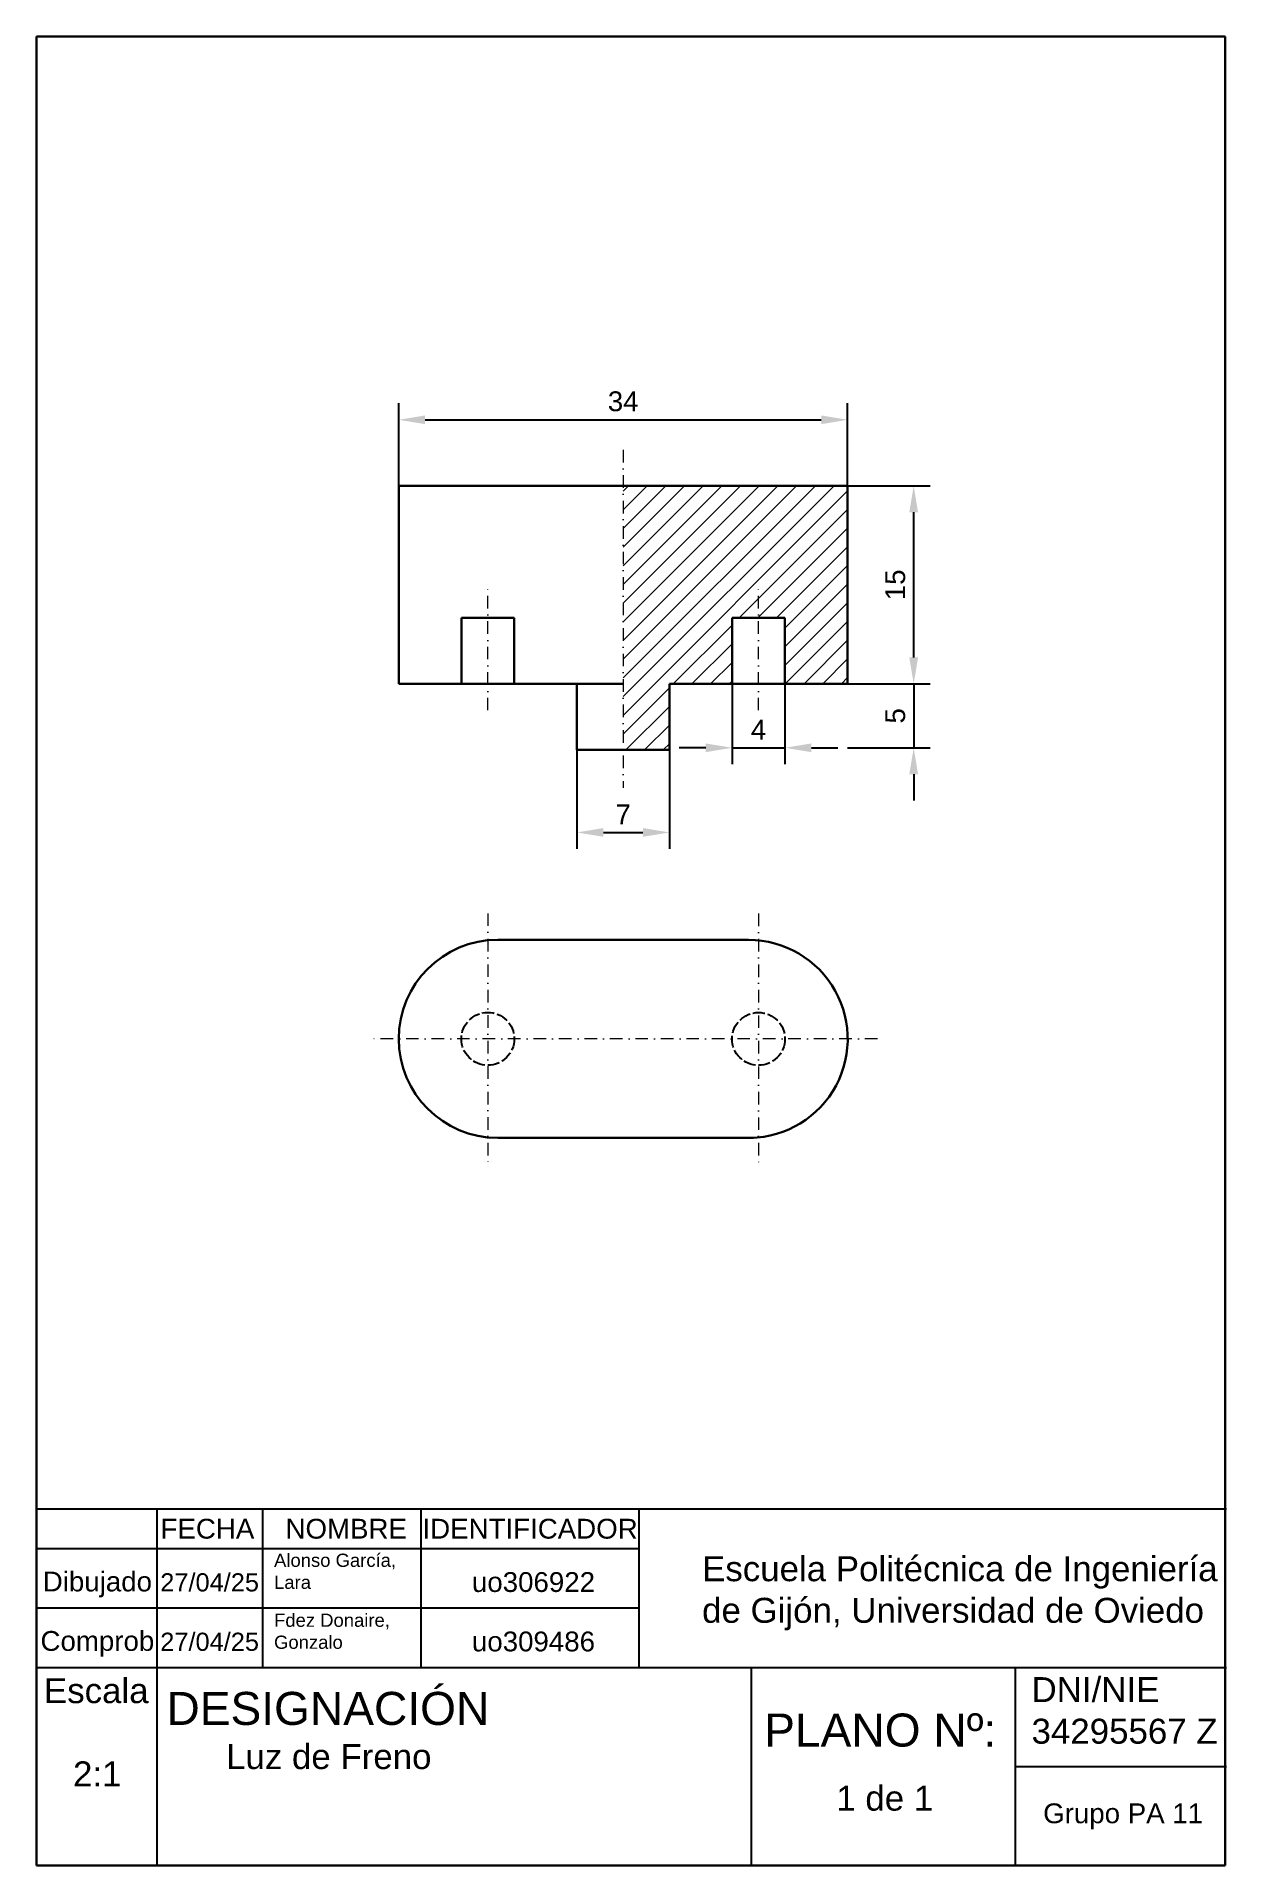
# Paper-space layout 'Presentación1' of a CAD drawing. Header units: millimetres. Extents: x 20 to 200, y 10 to 287.
# The model-space entities are those that its viewports show. They can reach past a viewport. Long polylines and large blocks are cut down to what shows.
import ezdxf
from ezdxf.enums import TextEntityAlignment as Align

# ---------------------------------------------------------------- set-up
doc = ezdxf.new("R2010")
doc.units = ezdxf.units.MM
doc.header["$LTSCALE"] = 0.3
doc.linetypes.add('ACAD_ISO02W100', pattern=[15, 12, -3])
doc.linetypes.add('TRAZO_Y_PUNTO', pattern=[25.4, 12.7, -6.35, 0, -6.35])
doc.layers.get('0').update_dxf_attribs({"lineweight": 30})
for name, color, linetype in [('Aristas', 3, 'Continuous'), ('auxiliar', 9, 'Continuous'), ('cotas', 3, 'Continuous'), ('trazos', 8, 'ACAD_ISO02W100')]:
    doc.layers.add(name, color=color, linetype=linetype)
doc.layers.add('ejes', color=7, linetype='TRAZO_Y_PUNTO', lineweight=15)
doc.layers.add('trazopunto', color=4, linetype='TRAZO_Y_PUNTO', lineweight=15)
doc.styles.get("Standard").update_dxf_attribs({"font": 'arial.ttf'})
doc.dimstyles.new('ISO-25', dxfattribs={"dimtxt": 2.5, "dimasz": 2.5, "dimexe": 1.25, "dimexo": 0, "dimtad": 1, "dimtxsty": 'Standard', "dimcen": 2.5, "dimadec": 0, "dimazin": 0, "dimtfac": 1, "dimtmove": 0, "dimatfit": 3, "dimfxl": 1, "dimarcsym": 0})

# ---------------------------------------------------------------- blocks, each defined once
blk = doc.blocks.new('*D1')
at = {"layer": 'cotas', "color": 0, "lineweight": -2, "transparency": 16777216}
for p, q in [((2432.64, 1235.24), (2432.64, 1241.49)), ((2466.64, 1235.24), (2466.64, 1241.49)), ((2434.64, 1240.24), (2464.64, 1240.24))]:
    blk.add_line(p, q, dxfattribs=at)
at = {"layer": 'cotas', "color": 0, "transparency": 16777216}
for points in [[(2434.64, 1240.57), (2434.64, 1239.91), (2432.64, 1240.24)], [(2464.64, 1240.57), (2464.64, 1239.91), (2466.64, 1240.24)]]:
    blk.add_solid(points, dxfattribs=at)
at = {"layer": 'Defpoints', "color": 0, "transparency": 16777216}
for p in [(2466.64, 1240.24), (2432.64, 1235.24), (2466.64, 1235.24)]:
    blk.add_point(p, dxfattribs=at)
at = {"layer": 'cotas', "color": 0, "transparency": 16777216, "insert": (2449.64, 1241.63), "char_height": 1.5, "attachment_point": 5}
blk.add_mtext('34', dxfattribs=at)
blk = doc.blocks.new('*D2')
at = {"layer": 'cotas', "color": 0, "lineweight": -2, "transparency": 16777216}
for p, q in [((2466.64, 1235.24), (2472.89, 1235.24)), ((2471.64, 1222.24), (2471.64, 1233.24)), ((2466.64, 1220.24), (2472.89, 1220.24))]:
    blk.add_line(p, q, dxfattribs=at)
at = {"layer": 'cotas', "color": 0, "transparency": 16777216}
for points in [[(2471.31, 1233.24), (2471.97, 1233.24), (2471.64, 1235.24)], [(2471.31, 1222.24), (2471.97, 1222.24), (2471.64, 1220.24)]]:
    blk.add_solid(points, dxfattribs=at)
at = {"layer": 'Defpoints', "color": 0, "transparency": 16777216}
for p in [(2466.64, 1235.24), (2471.64, 1235.24), (2466.64, 1220.24)]:
    blk.add_point(p, dxfattribs=at)
at = {"layer": 'cotas', "color": 0, "transparency": 16777216, "insert": (2470.25, 1227.74), "char_height": 1.5, "attachment_point": 5, "rotation": 90}
blk.add_mtext('15', dxfattribs=at)
blk = doc.blocks.new('*D3')
at = {"layer": 'cotas', "color": 0, "lineweight": -2, "transparency": 16777216}
for p, q in [((2446.14, 1215.24), (2446.14, 1207.74)), ((2453.14, 1215.24), (2453.14, 1207.74)), ((2448.14, 1208.99), (2451.14, 1208.99))]:
    blk.add_line(p, q, dxfattribs=at)
at = {"layer": 'cotas', "color": 0, "lineweight": 15, "transparency": 16777216}
for points in [[(2448.14, 1209.32), (2448.14, 1208.66), (2446.14, 1208.99)], [(2451.14, 1209.32), (2451.14, 1208.66), (2453.14, 1208.99)]]:
    blk.add_solid(points, dxfattribs=at)
at = {"layer": 'Defpoints', "color": 0, "lineweight": 15, "transparency": 16777216}
for p in [(2446.14, 1215.24), (2453.14, 1215.24), (2453.14, 1208.99)]:
    blk.add_point(p, dxfattribs=at)
at = {"layer": 'cotas', "color": 0, "transparency": 16777216, "insert": (2449.64, 1210.36), "char_height": 1.5, "attachment_point": 5}
blk.add_mtext('7', dxfattribs=at)
blk = doc.blocks.new('*D4')
at = {"layer": 'cotas', "color": 0, "lineweight": -2, "transparency": 16777216}
for p, q in [((2457.89, 1220.24), (2457.89, 1214.15)), ((2461.89, 1220.24), (2461.89, 1214.15)), ((2455.89, 1215.4), (2453.89, 1215.4)), ((2457.89, 1215.4), (2461.89, 1215.4)), ((2463.89, 1215.4), (2465.89, 1215.4))]:
    blk.add_line(p, q, dxfattribs=at)
at = {"layer": 'cotas', "color": 0, "transparency": 16777216}
for points in [[(2455.89, 1215.73), (2455.89, 1215.07), (2457.89, 1215.4)], [(2463.89, 1215.73), (2463.89, 1215.07), (2461.89, 1215.4)]]:
    blk.add_solid(points, dxfattribs=at)
at = {"layer": 'Defpoints', "color": 0, "transparency": 16777216}
for p in [(2457.89, 1220.24), (2461.89, 1220.24), (2461.89, 1215.4)]:
    blk.add_point(p, dxfattribs=at)
at = {"layer": 'cotas', "color": 0, "transparency": 16777216, "insert": (2459.89, 1216.77), "char_height": 1.5, "attachment_point": 5}
blk.add_mtext('4', dxfattribs=at)
blk = doc.blocks.new('*D5')
at = {"layer": 'cotas', "color": 0, "lineweight": -2, "transparency": 16777216}
for p, q in [((2471.64, 1222.24), (2471.64, 1224.24)), ((2466.64, 1220.24), (2472.89, 1220.24)), ((2471.64, 1220.24), (2471.64, 1215.4)), ((2466.64, 1215.4), (2472.89, 1215.4)), ((2471.64, 1213.4), (2471.64, 1211.4))]:
    blk.add_line(p, q, dxfattribs=at)
at = {"layer": 'cotas', "color": 0, "lineweight": 15, "transparency": 16777216}
for points in [[(2471.31, 1222.24), (2471.97, 1222.24), (2471.64, 1220.24)], [(2471.31, 1213.4), (2471.97, 1213.4), (2471.64, 1215.4)]]:
    blk.add_solid(points, dxfattribs=at)
at = {"layer": 'Defpoints', "color": 0, "lineweight": 15, "transparency": 16777216}
for p in [(2466.64, 1220.24), (2466.64, 1215.4), (2471.64, 1215.4)]:
    blk.add_point(p, dxfattribs=at)
at = {"layer": 'cotas', "color": 0, "transparency": 16777216, "insert": (2470.25, 1217.82), "char_height": 1.5, "attachment_point": 5, "rotation": 90}
blk.add_mtext('5', dxfattribs=at)

msp = doc.modelspace()

# ---------------------------------------------------------------- hatches: boundary and pattern name
at = {"lineweight": 15}
h = msp.add_hatch(dxfattribs=at)
h.set_pattern_fill('_USER', angle=45, pattern_type=0)
h.set_pattern_definition([(45, (0, 0), (-0.70710678, 0.70710678), [])])
h.paths.add_polyline_path([(2466.638, 1235.24), (2449.638, 1235.24), (2449.638, 1215.24), (2453.138, 1215.24), (2453.138, 1220.24), (2457.888, 1220.24), (2457.888, 1225.24), (2461.888, 1225.24), (2461.888, 1220.24), (2466.638, 1220.24)])

# ---------------------------------------------------------------- linework, layer by layer
at = {"color": 7}
for p, q in [((2432.638, 1220.24), (2432.638, 1235.24)), ((2432.638, 1235.24), (2466.638, 1235.24)), ((2466.638, 1220.24), (2466.638, 1235.24)), ((2437.388, 1220.24), (2437.388, 1225.24)), ((2437.388, 1225.24), (2441.388, 1225.24)), ((2441.388, 1220.24), (2441.388, 1225.24)), ((2457.888, 1220.24), (2457.888, 1225.24)), ((2461.888, 1225.24), (2457.888, 1225.24)), ((2461.888, 1220.24), (2461.888, 1225.24)), ((2432.638, 1220.24), (2449.638, 1220.24)), ((2446.138, 1220.24), (2446.138, 1215.24)), ((2453.138, 1215.24), (2453.138, 1220.24)), ((2453.138, 1220.24), (2466.638, 1220.24)), ((2446.138, 1215.24), (2453.138, 1215.24)), ((2440.141, 1200.861), (2459.135, 1200.852)), ((2440.141, 1185.861), (2459.517, 1185.861))]:
    msp.add_line(p, q, dxfattribs=at)
for centre, start, end in [((2440.141, 1193.361), 90, 270), ((2459.144, 1193.352), 267.15167, 90.0708)]:
    msp.add_arc(centre, 7.5, start, end, dxfattribs=at)
at = {"layer": 'auxiliar', "color": 7}
msp.add_line((2466.638, 1193.646), (2466.638, 1193.057), dxfattribs=at)
at = {"layer": 'ejes'}
for p, q in [((2439.388, 1218.24), (2439.388, 1227.718)), ((2459.888, 1218.24), (2459.888, 1227.718))]:
    msp.add_line(p, q, dxfattribs=at)
at = {"layer": 'ejes', "color": 7}
for p, q in [((2439.388, 1202.859), (2439.388, 1183.859)), ((2459.888, 1202.853), (2459.888, 1183.853)), ((2468.888, 1193.359), (2430.388, 1193.359))]:
    msp.add_line(p, q, dxfattribs=at)
at = {"layer": 'trazopunto', "color": 7}
msp.add_line((2449.638, 1237.967), (2449.638, 1212.365), dxfattribs=at)
at = {"layer": 'trazos', "color": 7}
for centre in [(2439.388, 1193.359), (2459.888, 1193.353)]:
    msp.add_circle(centre, 2, dxfattribs=at)

# ---------------------------------------------------------------- dimensions: what is measured, and where the dimension line sits
at = {"layer": 'cotas', "color": 7}
for base, p1, p2, picture, middle in [((2466.638, 1240.24), (2432.638, 1235.24), (2466.638, 1235.24), '*D1', (2449.638, 1241.631)), ((2461.888, 1215.4), (2457.888, 1220.24), (2461.888, 1220.24), '*D4', (2459.888, 1216.775)), ((2453.138, 1208.99), (2446.138, 1215.24), (2453.138, 1215.24), '*D3', (2449.638, 1210.365))]:
    dim = msp.add_linear_dim(base=base, p1=p1, p2=p2, dimstyle='ISO-25', override={"dimtxt": 1.5, "dimasz": 2}, dxfattribs=at)
    dim.commit()
    dim.dimension.update_dxf_attribs({"geometry": picture, "text_midpoint": middle})
dim = msp.add_linear_dim(base=(2471.638, 1235.24), p1=(2466.638, 1220.24), p2=(2466.638, 1235.24), angle=90, dimstyle='ISO-25', override={"dimtxt": 1.5, "dimasz": 2}, dxfattribs=at)
dim.commit()
dim.dimension.update_dxf_attribs({"geometry": '*D2', "text_midpoint": (2470.248, 1227.74)})
dim = msp.add_linear_dim(base=(2471.638, 1215.4), p1=(2466.638, 1220.24), p2=(2466.638, 1215.4), angle=90, text='5', dimstyle='ISO-25', override={"dimtxt": 1.5, "dimasz": 2}, dxfattribs=at)
dim.commit()
dim.dimension.update_dxf_attribs({"geometry": '*D5', "text_midpoint": (2471.638, 1217.82), "dimtype": 160})

psp = doc.layouts.new('Presentación1')

# ---------------------------------------------------------------- linework, layer by layer
for p, q in [((20, 287), (200, 287)), ((20, 10), (20, 287)), ((20, 64), (20, 287)), ((20, 287), (200, 287)), ((200, 287), (200, 10)), ((200, 64), (200, 287)), ((200, 10), (20, 10))]:
    psp.add_line(p, q)
at = {"layer": 'Aristas', "color": 7}
for p, q in [((20, 64), (200.21, 64)), ((38.21, 64), (38.21, 10)), ((54.21, 64), (54.21, 40)), ((78.21, 64), (78.21, 40)), ((111.21, 64), (111.21, 40)), ((20, 58), (111.21, 58)), ((20, 49), (111.21, 49)), ((20, 40), (200.21, 40)), ((128.21, 40), (128.21, 10)), ((168.21, 40), (168.21, 10)), ((168.21, 25), (200.21, 25))]:
    psp.add_line(p, q, dxfattribs=at)

# ---------------------------------------------------------------- texts
for s, height, p in [('FECHA', 3, (45.88, 59.5)), ('NOMBRE', 3, (66.9, 59.5)), ('Dibujado', 3, (29.21, 51.5)), ('27/04/25', 2.75, (46.21, 51.5)), ('uo306922', 3, (95.26, 51.42)), ('Comprob', 3, (29.21, 42.5)), ('27/04/25', 2.75, (46.21, 42.5)), ('uo309486', 3, (95.26, 42.42)), ('Grupo PA 11', 3, (184.57, 16.39))]:
    psp.add_text(s, height=height, dxfattribs=at).set_placement(p, align=Align.CENTER)
for s, height, p in [('IDENTIFICADOR', 3, (78.45, 59.5)), ('DESIGNACIÓN', 5, (39.67, 31.28)), ('PLANO Nº:', 5, (130.21, 28))]:
    psp.add_text(s, height=height, dxfattribs=at).set_placement(p)
at = {"layer": 'Aristas', "color": 7, "attachment_point": 1}
for s, width, heights, insert, char_height in [('Alonso García,\\PLara', 20.9724, [0], (55.97, 57.22), 2), ('Escuela Politécnica de Ingeniería de Gijón, Universidad de Oviedo', 80.5358, [0], (120.8, 56.83), 3.7802), ('Fdez Donaire,\\PGonzalo', 20.9724, [0], (55.97, 48.14), 2), ('Escala\\P\\P   2:1', 16.2582, [23.4], (21.12, 38.36), 3.78), ('DNI/NIE\\P34295567 Z', 80.5358, [0], (170.7, 38.52), 3.78), ('Luz de Freno\\P                                                               1 de 1', 117.3327, [23.4], (48.7, 28.38), 3.7802)]:
    psp.add_mtext_dynamic_manual_height_columns(s, width=width, gutter_width=18.9, heights=heights, dxfattribs=dict(at, insert=insert, char_height=char_height))

# ---------------------------------------------------------------- viewports
at = {"layer": '0', "lineweight": 15}
psp.add_viewport(center=(110, 175.5), size=(180, 223), view_center_point=(2450.216, 1213.511), view_height=111.5, dxfattribs=at)

doc.saveas('drawing.dxf')
